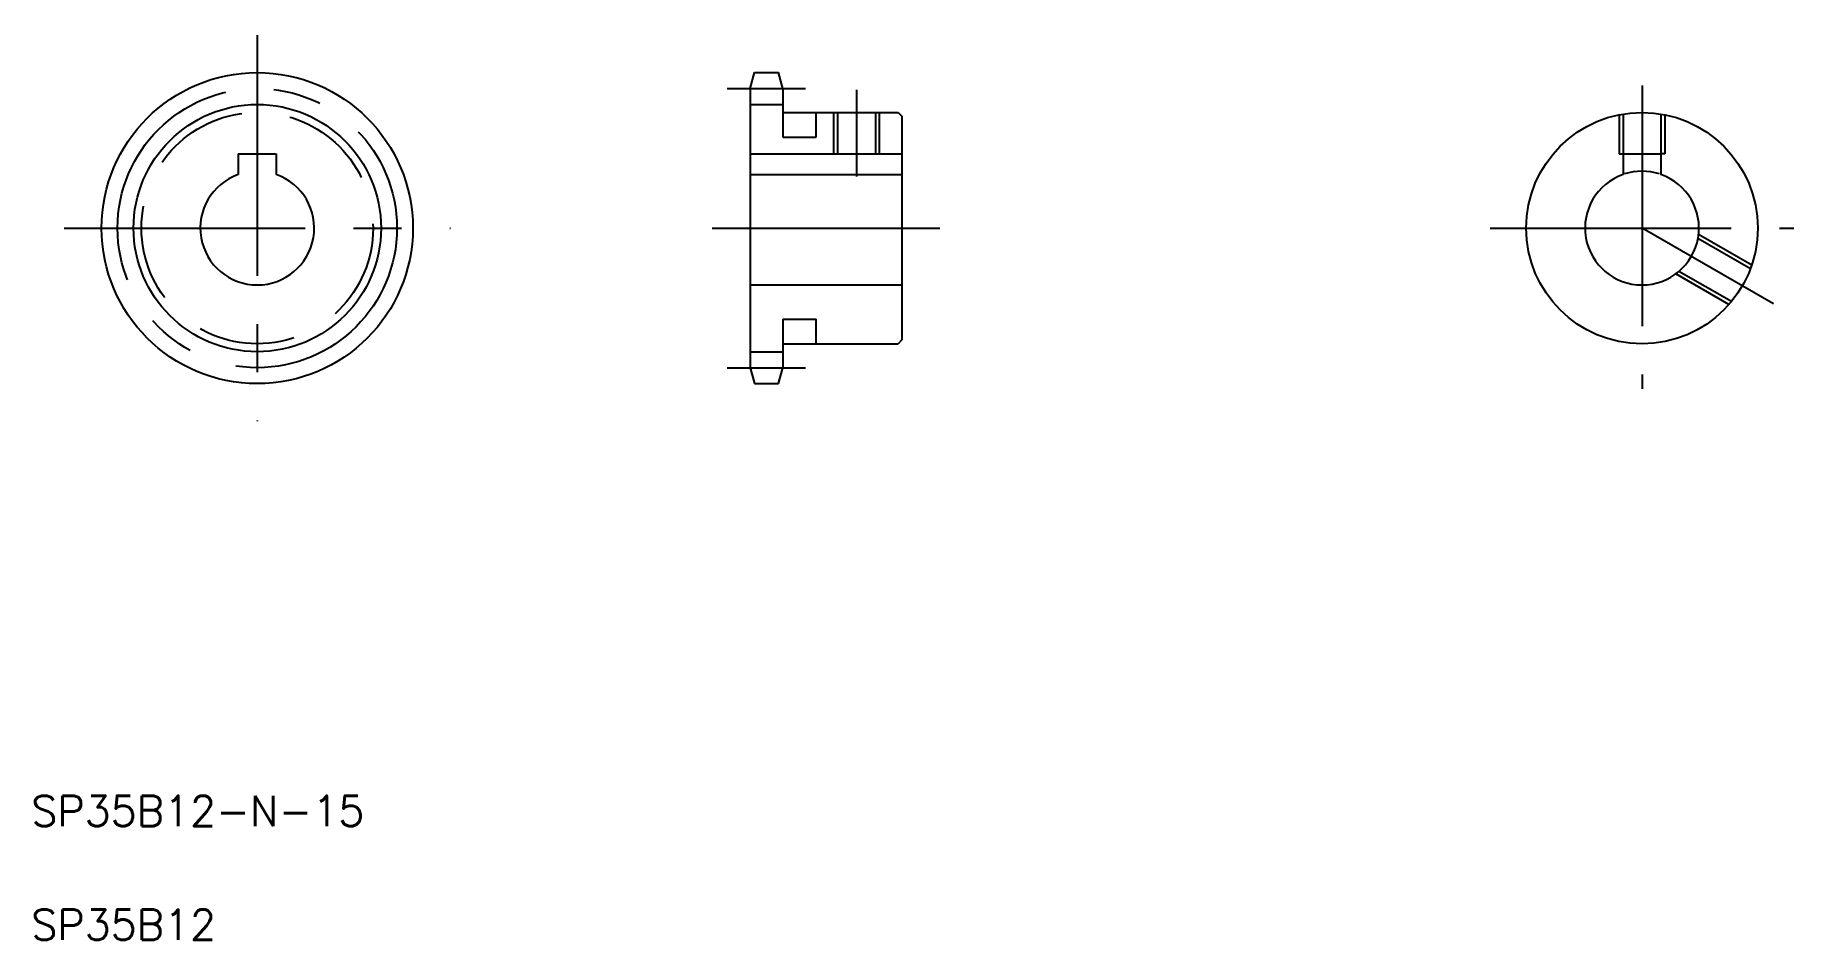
# Model space of a CAD drawing. Extents: x 11 to 242, y 10 to 129.
import ezdxf

# ---------------------------------------------------------------- set-up
doc = ezdxf.new("R2010")
doc.units = 0
doc.linetypes.add('CENTER', pattern=[50.8, 31.75, -6.35, 6.35, -6.35])
doc.linetypes.add('DASHED', pattern=[19.05, 12.7, -6.35])
doc.layers.get('0').update_dxf_attribs({"linetype": 'CONTINUOUS'})
doc.layers.add('CENTER', color=1, linetype='CENTER')
doc.styles.get("Standard").update_dxf_attribs({"font": 'txt', "bigfont": 'BIGFONT'})

msp = doc.modelspace()

# ---------------------------------------------------------------- linework, layer by layer
at = {"color": 7, "linetype": 'CONTINUOUS'}
for p, q in [((104.69, 122.23), (105.26, 124.33)), ((105.26, 124.33), (108.43, 124.33)), ((108.99, 122.23), (108.43, 124.33)), ((104.69, 122.23), (104.69, 85.43)), ((108.99, 122.23), (108.99, 119.08)), ((104.69, 120.13), (108.99, 120.13)), ((108.99, 119.08), (124.19, 119.08)), ((116.19, 119.08), (116.19, 113.63)), ((121.19, 119.08), (121.19, 113.63)), ((124.19, 119.08), (124.69, 118.58)), ((124.69, 118.58), (124.69, 89.08)), ((37.27, 113.63), (37.27, 110.9)), ((37.27, 113.63), (42.27, 113.63)), ((42.27, 113.63), (42.27, 110.9)), ((104.69, 113.63), (124.69, 113.63)), ((219.68, 113.63), (219.68, 110.9)), ((219.68, 113.63), (224.68, 113.63)), ((224.68, 113.63), (224.68, 110.9)), ((124.69, 111.2), (124.69, 111.2)), ((104.69, 110.9), (124.69, 110.9)), ((124.69, 103.83), (124.69, 103.83)), ((104.69, 96.33), (124.69, 96.33)), ((108.99, 88.58), (108.99, 85.43)), ((108.99, 88.58), (124.19, 88.58)), ((124.69, 89.08), (124.19, 88.58)), ((104.69, 87.53), (108.99, 87.53)), ((104.69, 85.43), (105.26, 83.33)), ((108.43, 83.33), (108.99, 85.43)), ((105.26, 83.33), (108.43, 83.33))]:
    msp.add_line(p, q, dxfattribs=at)
at = {"color": 3, "linetype": 'DASHED'}
for p, q in [((108.99, 119.08), (108.99, 115.83)), ((113.39, 115.83), (113.39, 119.08)), ((219.18, 118.78), (219.18, 113.63)), ((219.68, 118.87), (219.68, 113.63)), ((224.68, 118.87), (224.68, 113.63)), ((225.18, 118.78), (225.18, 113.63)), ((108.99, 115.83), (113.39, 115.83)), ((219.18, 113.63), (219.68, 113.63)), ((225.18, 113.63), (224.68, 113.63)), ((236.46, 98.47), (229.55, 102.46)), ((236.63, 98.95), (229.63, 102.99)), ((233.63, 93.75), (226.63, 97.79)), ((233.96, 94.14), (227.05, 98.13)), ((108.99, 91.83), (113.39, 91.83)), ((108.99, 91.83), (108.99, 88.58)), ((113.39, 88.58), (113.39, 91.83))]:
    msp.add_line(p, q, dxfattribs=at)
at = {"color": 3, "linetype": 'CONTINUOUS'}
for p, q in [((115.69, 119.08), (115.69, 113.63)), ((121.69, 119.08), (121.69, 113.63))]:
    msp.add_line(p, q, dxfattribs=at)
at = {"color": 7, "linetype": 'CONTINUOUS'}
for centre, radius in [((39.77, 103.83), 20.5), ((222.18, 103.83), 15.25)]:
    msp.add_circle(centre, radius, dxfattribs=at)
at = {"color": 3, "linetype": 'CONTINUOUS'}
msp.add_circle((39.77, 103.83), 16.3, dxfattribs=at)
at = {"color": 3, "linetype": 'DASHED'}
msp.add_circle((39.77, 103.83), 15.25, dxfattribs=at)
at = {"color": 3, "linetype": 'CONTINUOUS'}
msp.add_arc((222.18, 103.83), 7.5, 72.1415, 107.8585, dxfattribs=at)
at = {"color": 7, "linetype": 'CONTINUOUS'}
for centre in [(39.77, 103.83), (222.18, 103.83)]:
    msp.add_arc(centre, 7.5, 109.4712, 70.5288, dxfattribs=at)
at = {"layer": 'CENTER', "color": 1, "linetype": 'CENTER'}
for p, q in [((39.77, 129.27), (39.77, 78.38)), ((101.69, 122.23), (111.99, 122.23)), ((118.69, 122.08), (118.69, 110.63)), ((222.18, 122.65), (222.18, 82.65)), ((14.33, 103.83), (65.21, 103.83)), ((99.69, 103.83), (129.69, 103.83)), ((202.18, 103.83), (242.18, 103.83)), ((239.5, 93.83), (222.18, 103.83)), ((101.69, 85.43), (111.99, 85.43))]:
    msp.add_line(p, q, dxfattribs=at)
msp.add_circle((39.77, 103.83), 18.4, dxfattribs=at)

# ---------------------------------------------------------------- texts
at = {"color": 7, "linetype": 'CONTINUOUS'}
for s, p in [('SP35B12-N-15', (10, 25)), ('SP35B12', (10, 10))]:
    msp.add_text(s, height=4, dxfattribs=at).set_placement(p)

doc.saveas('drawing.dxf')
